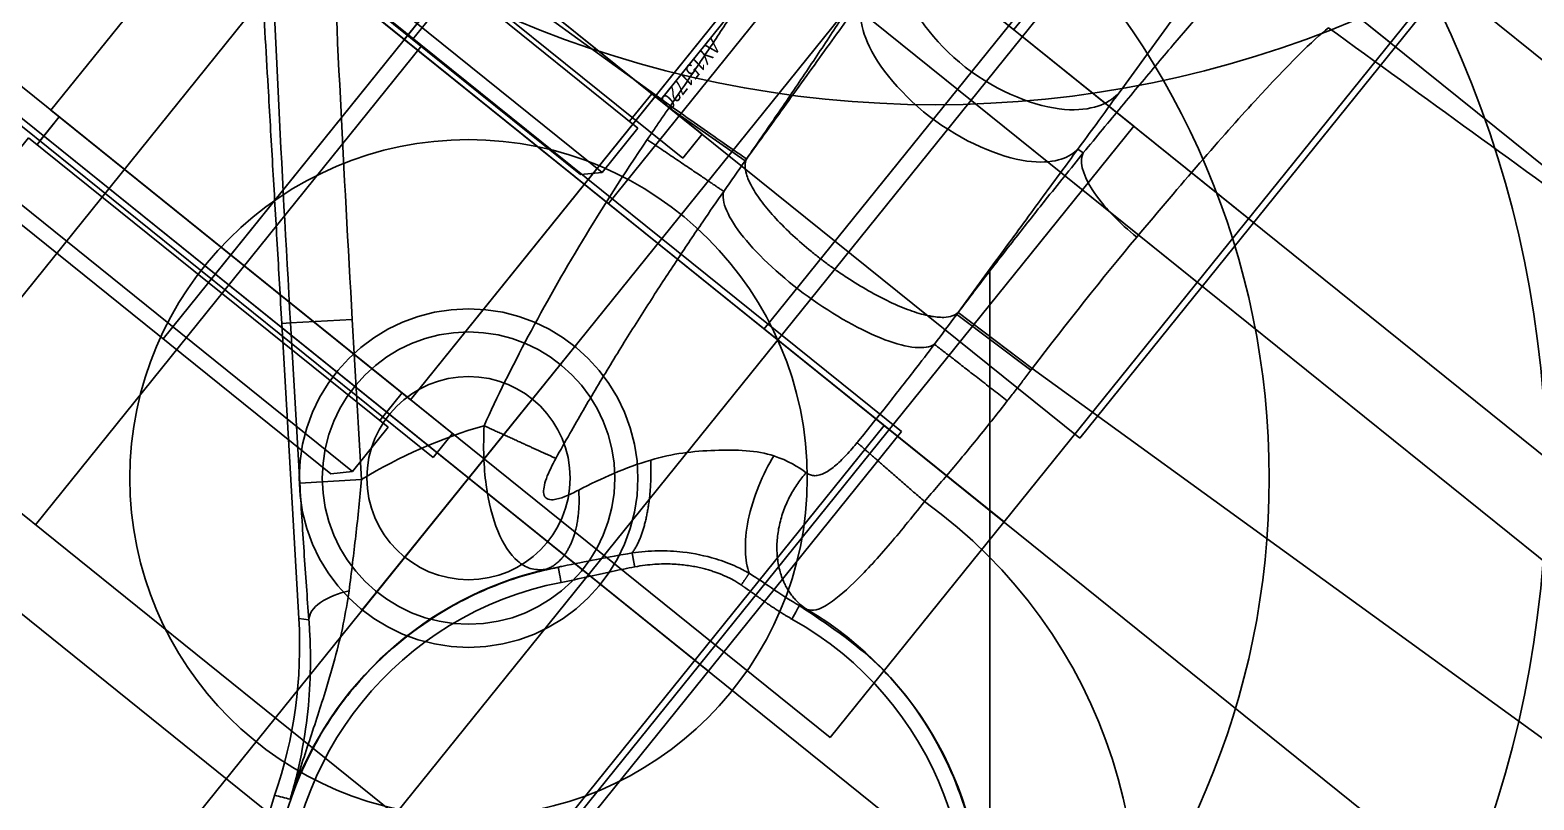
# Model space of a CAD drawing. Header units: millimetres. Extents: x 10462777 to 22643323, y 453826 to 1389191.
# Drawn here: x 11278593.96 to 11278642.8, y 585169.54 to 585194.56 of the extents above; entities that cross this region are included whole.
import ezdxf

# ---------------------------------------------------------------- set-up
doc = ezdxf.new("R2010")
doc.units = ezdxf.units.MM
doc.header["$LTSCALE"] = 200
doc.header["$MEASUREMENT"] = 0
for name, pattern in [('CENTER', [2, 1.25, -0.25, 0.25, -0.25]), ('HIDDEN', [3.75, 2.5, -1.25]), ('PHANTOM', [2.5, 1.25, -0.25, 0.25, -0.25, 0.25, -0.25])]:
    doc.linetypes.add(name, pattern=pattern)
doc.layers.get('0').update_dxf_attribs({"linetype": 'CONTINUOUS'})
for name, color, linetype in [('1', 1, 'CENTER'), ('1 Center', 1, 'CENTER'), ('5', 4, 'CONTINUOUS'), ('CENTER', 1, 'CONTINUOUS'), ('CL', 3, 'CONTINUOUS'), ('DR1501-002-005-002', 7, 'CONTINUOUS'), ('HL', 2, 'HIDDEN')]:
    doc.layers.add(name, color=color, linetype=linetype)
doc.layers.add('LAYOUT', color=8, linetype='CONTINUOUS', lineweight=25)
doc.styles.get("Standard").update_dxf_attribs({"font": 'SYMBOL'})

# ---------------------------------------------------------------- blocks, each defined once
blk = doc.blocks.new('A$C0CF62632')
at = {"layer": '1 Center', "ltscale": 0.5}
blk.add_line((490.876, 915.186), (490.876, 0), dxfattribs=at)
blk = doc.blocks.new('A$C321A0869')
at = {"layer": '1', "color": 155, "linetype": 'Continuous'}
for p, q in [((90.507, 206.072), (90.507, 236.687)), ((90.717, 203.81), (90.5, 203.81)), ((78.967, 197.167), (73.279, 197.167)), ((78.968, 197.093), (78.967, 197.167)), ((81.982, 197.15), (78.968, 197.092)), ((93.488, 197.092), (90.474, 197.15)), ((90.476, 197.225), (93.489, 197.167)), ((93.489, 197.167), (93.488, 197.093)), ((122.569, 197.167), (93.489, 197.167)), ((73.129, 184.212), (74.685, 185.486)), ((74.685, 185.486), (77.985, 181.453)), ((72.91, 184.033), (73.129, 184.212)), ((76.429, 180.18), (73.129, 184.212)), ((72.91, 184.033), (78.989, 176.603)), ((76.429, 180.18), (77.985, 181.453)), ((78.989, 176.603), (79.278, 176.758))]:
    blk.add_line(p, q, dxfattribs=at)
at = {"layer": '1', "color": 155, "linetype": 'Continuous', "extrusion": (0, 0, -1)}
for radius, start, end in [(16.578, 89.7427, 162.6756), (11.551, 84.5765, 207.3008), (16.578, 22.7782, 37.8291), (11.551, 343.1248, 40.7677), (12.072, 207.5195, 342.906)]:
    blk.add_arc((-93.27, 175.035), radius, start, end, dxfattribs=at)
at = {"layer": '1', "color": 155, "linetype": 'Continuous'}
blk.add_arc((93.27, 175.035), 11.035, 137.0395, 96.8267, dxfattribs=at)
for points in [[(117.789, 216.648), (110.165, 216.648), (102.542, 216.648), (94.919, 216.648)], [(91.758, 214.807), (91.715, 214.628), (91.629, 214.191), (91.494, 213.291), (91.357, 212.167), (91.221, 210.833), (91.087, 209.309), (90.957, 207.616), (90.832, 205.773), (90.755, 204.477), (90.717, 203.81)], [(94.77, 211.778), (102.47, 211.778), (110.171, 211.778), (117.871, 211.778)], [(93.489, 197.167), (93.532, 199.025), (93.613, 200.883), (93.729, 202.613)], [(79.001, 195.838), (78.997, 195.976), (78.988, 196.252), (78.977, 196.67), (78.971, 196.951), (78.968, 197.093)], [(81.981, 197.221), (81.981, 197.197), (81.981, 197.174), (81.981, 197.15)], [(81.981, 197.15), (81.986, 196.746), (81.993, 196.342), (82.001, 195.937)], [(90.455, 195.937), (90.463, 196.342), (90.469, 196.746), (90.474, 197.15)], [(90.474, 197.15), (90.474, 197.174), (90.474, 197.197), (90.474, 197.221)], [(93.488, 197.093), (93.485, 196.951), (93.479, 196.67), (93.468, 196.252), (93.459, 195.976), (93.455, 195.838)], [(65.668, 196.693), (68.636, 192.929), (71.649, 189.197), (74.685, 185.486)], [(80.176, 185.202), (79.969, 186.213), (79.607, 188.348), (79.202, 191.88), (79.05, 194.479), (79.001, 195.838)], [(93.196, 191.613), (93.237, 192.063), (93.311, 192.977), (93.397, 194.381), (93.438, 195.348), (93.455, 195.838)], [(73.129, 184.212), (69.903, 188.156), (66.715, 192.118), (64.089, 195.448)], [(89.541, 190.113), (89.226, 190.123), (88.826, 190.083), (88.37, 189.939)], [(85.213, 187.48), (84.694, 186.797), (84.262, 186.062), (83.894, 185.316)], [(91.899, 186.491), (91.277, 186.416), (90.636, 186.427), (89.963, 186.381)], [(92.178, 186.534), (92.085, 186.52), (91.992, 186.505), (91.899, 186.49)], [(91.958, 185.991), (91.931, 186.222), (91.901, 186.482), (91.899, 186.491)], [(89.976, 185.92), (89.956, 185.92), (89.916, 185.918), (89.848, 185.914), (89.772, 185.908), (89.688, 185.898), (89.596, 185.886), (89.497, 185.87), (89.388, 185.849), (89.271, 185.823), (89.145, 185.791), (89.01, 185.752), (88.865, 185.705), (88.71, 185.649), (88.543, 185.581), (88.366, 185.5), (88.176, 185.404), (87.975, 185.291), (87.762, 185.157), (87.54, 185), (87.309, 184.819), (87.072, 184.61), (86.911, 184.45), (86.83, 184.365)], [(86.83, 184.365), (86.667, 184.193), (86.333, 183.825), (85.787, 183.204), (85.399, 182.773), (85.195, 182.555)], [(84.827, 182.898), (84.725, 182.791), (84.623, 182.684), (84.522, 182.578)], [(84.935, 183.017), (84.899, 182.977), (84.863, 182.937), (84.827, 182.898)], [(85.195, 182.555), (85.006, 182.731), (84.833, 182.892), (84.827, 182.898)], [(79.278, 176.758), (79.045, 177.033), (78.574, 177.59), (77.85, 178.456), (77.128, 179.328), (76.66, 179.897), (76.429, 180.18)], [(78.989, 176.603), (80.237, 175.077), (81.152, 173.371), (81.731, 171.486)], [(82.216, 171.682), (82.054, 171.617), (81.893, 171.552), (81.731, 171.486)]]:
    blk.add_open_spline(points, degree=3, dxfattribs=at)
for points, degree, knots in [([(93.729, 202.613), (93.879, 204.84), (94.053, 206.855), (94.414, 210.027), (94.599, 211.181), (94.77, 211.778)], 3, [0, 0, 0, 0, 0.5, 0.5, 1, 1, 1, 1]), ([(90.507, 206.072), (90.462, 205.671), (90.228, 205.158), (88.823, 204.205), (87.569, 203.81), (84.886, 203.81), (83.632, 204.206), (82.228, 205.158), (81.994, 205.671), (81.949, 206.072)], 3, [0, 0, 0, 0, 0.25, 0.25, 0.5, 0.5, 0.75, 0.75, 1, 1, 1, 1]), ([(90.5, 203.81), (90.502, 204.143), (90.506, 204.912), (90.506, 205.652), (90.507, 206.072)], 3, [0, 0, 0, 0, 0.432935, 1, 1, 1, 1]), ([(81.98, 197.225), (81.967, 197.811), (81.942, 198.966), (81.886, 200.658), (81.82, 202.276), (81.765, 203.303), (81.739, 203.81)], 3, [0, 0, 0, 0, 0.26076, 0.514336, 0.76076, 1, 1, 1, 1]), ([(81.956, 203.81), (82.001, 203.459), (82.234, 203.01), (83.636, 202.177), (84.889, 201.831), (87.567, 201.831), (88.82, 202.177), (90.222, 203.01), (90.455, 203.459), (90.5, 203.81)], 3, [0, 0, 0, 0, 0.25, 0.25, 0.5, 0.5, 0.75, 0.75, 1, 1, 1, 1]), ([(81.956, 203.81), (81.96, 203.117), (81.967, 201.679), (81.976, 199.477), (81.98, 197.963), (81.981, 197.221)], 3, [0, 0, 0, 0, 0.332217, 0.675766, 1, 1, 1, 1]), ([(90.474, 197.221), (90.477, 198.011), (90.481, 199.559), (90.489, 201.76), (90.496, 203.136), (90.5, 203.81)], 3, [0, 0, 0, 0, 0.347445, 0.680797, 1, 1, 1, 1]), ([(90.717, 203.81), (90.7, 203.481), (90.665, 202.832), (90.623, 201.93), (90.589, 201.121), (90.551, 200.103), (90.518, 199.06), (90.491, 197.999), (90.481, 197.48), (90.476, 197.225)], 3, [0, 0, 0, 0, 0.155836, 0.307398, 0.418147, 0.526375, 0.769316, 0.886196, 1, 1, 1, 1]), ([(90.717, 203.81), (90.743, 203.553), (91.061, 203.247), (92.233, 202.785), (93.04, 202.646), (93.729, 202.613)], 3, [0, 0, 0, 0, 0.5, 0.5, 1, 1, 1, 1]), ([(78.727, 202.613), (78.755, 202.192), (78.81, 201.3), (78.878, 199.91), (78.931, 198.515), (78.957, 197.597), (78.967, 197.167)], 3, [0, 0, 0, 0, 0.243524, 0.506037, 0.768426, 1, 1, 1, 1]), ([(78.967, 197.167), (79.657, 197.18), (80.458, 197.196), (81.624, 197.218), (81.944, 197.224), (81.98, 197.225)], 3, [0, 0, 0, 0, 0.5, 0.5, 1, 1, 1, 1]), ([(81.981, 197.221), (82.005, 197.091), (82.151, 196.874), (82.634, 196.588), (83.191, 196.379), (83.881, 196.209), (84.654, 196.088), (85.321, 196.031), (85.847, 196.01), (86.228, 196.005), (86.609, 196.01), (87.135, 196.031), (87.803, 196.088), (88.575, 196.209), (89.265, 196.379), (89.822, 196.588), (90.305, 196.874), (90.45, 197.091), (90.474, 197.221), (90.474, 197.221)], 3, [0, 0, 0, 0, 0.108465, 0.17372, 0.238976, 0.304231, 0.369487, 0.434742, 0.46737, 0.499997, 0.532625, 0.565253, 0.630508, 0.695763, 0.761019, 0.826274, 0.89153, 0.999995, 1, 1, 1, 1]), ([(90.476, 197.225), (90.476, 197.217), (90.475, 197.2), (90.475, 197.175), (90.474, 197.158), (90.474, 197.15)], 3, [0, 0, 0, 0, 0.332845, 0.666423, 1, 1, 1, 1]), ([(82.688, 185.712), (82.651, 186.018), (82.547, 186.901), (82.402, 188.354), (82.265, 190.051), (82.159, 191.69), (82.083, 193.248), (82.032, 194.654), (82.009, 195.539), (82.001, 195.937)], 3, [0, 0, 0, 0, 0.090727, 0.261467, 0.428327, 0.589125, 0.741675, 0.883772, 1, 1, 1, 1]), ([(90.455, 195.937), (90.343, 195.623), (89.839, 195.324), (88.296, 194.902), (87.264, 194.782), (85.192, 194.782), (84.16, 194.902), (82.617, 195.324), (82.113, 195.623), (82.001, 195.937)], 3, [0, 0, 0, 0, 0.25, 0.25, 0.5, 0.5, 0.75, 0.75, 1, 1, 1, 1]), ([(90.455, 195.937), (90.447, 195.58), (90.427, 194.76), (90.381, 193.43), (90.334, 192.433), (90.304, 191.899), (90.303, 191.875)], 3, [0, 0, 0, 0, 0.263693, 0.604709, 0.982428, 1, 1, 1, 1]), ([(72.91, 184.033), (72.365, 184.699), (71.272, 186.034), (69.641, 188.028), (67.795, 190.285), (66.166, 192.275), (64.76, 193.994), (64.106, 194.794), (63.778, 195.194)], 3, [0, 0, 0, 0, 0.172639, 0.346283, 0.520263, 0.76877, 0.884378, 1, 1, 1, 1]), ([(90.303, 191.875), (90.298, 191.794), (90.286, 191.612), (90.259, 191.339), (90.218, 191.066), (90.165, 190.817), (90.097, 190.598), (90.013, 190.415), (89.913, 190.272), (89.796, 190.172), (89.671, 190.12), (89.582, 190.112), (89.541, 190.113)], 3, [0, 0, 0, 0, 0.081789, 0.183685, 0.285414, 0.387121, 0.489471, 0.592749, 0.697109, 0.802958, 0.910635, 1, 1, 1, 1]), ([(93.196, 191.613), (93.182, 191.285), (93.157, 190.648), (93.072, 189.421), (92.912, 188.043), (92.668, 187.1), (92.415, 186.649), (92.26, 186.574), (92.178, 186.534)], 3, [0, 0, 0, 0, 0.126108, 0.24492, 0.490923, 0.741624, 0.86479, 1, 1, 1, 1]), ([(88.37, 189.939), (87.822, 189.766), (87.254, 189.379), (86.173, 188.539), (85.653, 188.058), (85.213, 187.48)], 3, [0, 0, 0, 0, 0.5, 0.5, 1, 1, 1, 1]), ([(89.963, 186.381), (89.629, 186.602), (89.23, 187.088), (88.61, 188.446), (88.415, 189.275), (88.37, 189.939)], 3, [0, 0, 0, 0, 0.5, 0.5, 1, 1, 1, 1]), ([(84.827, 182.898), (84.605, 182.647), (84.16, 182.144), (83.579, 181.32), (83.067, 180.453), (82.204, 178.642), (81.665, 176.301), (81.806, 172.299), (83.858, 167.144), (90.435, 162.831), (97.026, 163.671), (100.164, 165.731), (101.795, 167.163), (103.324, 169.075), (104.573, 172.063), (104.955, 175.281), (104.438, 178.48), (103.063, 181.413), (100.935, 183.86), (98.22, 185.612), (95.116, 186.614), (92.972, 186.532), (91.899, 186.49)], 3, [0, 0, 0, 0, 0.015749, 0.031496, 0.047242, 0.062989, 0.125674, 0.15723, 0.250571, 0.37404, 0.497508, 0.536202, 0.549336, 0.59941, 0.649484, 0.699558, 0.749631, 0.799705, 0.849779, 0.899853, 0.949926, 1, 1, 1, 1]), ([(89.963, 186.381), (89.809, 186.361), (89.419, 186.311), (88.686, 186.101), (87.886, 185.738), (87.113, 185.241), (86.704, 184.871), (86.496, 184.683)], 3, [0, 0, 0, 0, 0.118976, 0.30207, 0.578785, 0.785731, 1, 1, 1, 1]), ([(83.894, 185.316), (83.816, 185.165), (83.673, 184.886), (83.45, 184.594), (83.236, 184.453), (83.043, 184.526), (82.911, 184.74), (82.77, 185.133), (82.722, 185.471), (82.688, 185.712)], 3, [0, 0, 0, 0, 0.206087, 0.37929, 0.480391, 0.564515, 0.647934, 0.7497, 1, 1, 1, 1]), ([(91.958, 185.991), (91.533, 185.942), (90.981, 185.931), (90.812, 185.928), (90.155, 185.925), (89.976, 185.92)], 2, [0, 0, 0, 0.5, 0.5, 0.75, 1, 1, 1]), ([(84.522, 182.578), (84.396, 182.481), (84.154, 182.296), (83.531, 182.242), (82.593, 182.575), (81.542, 183.458), (80.74, 184.381), (80.367, 184.924), (80.176, 185.202)], 3, [0, 0, 0, 0, 0.147286, 0.281976, 0.522382, 0.751835, 0.872529, 1, 1, 1, 1]), ([(86.496, 184.683), (86.227, 184.402), (85.7, 183.852), (85.186, 183.291), (84.935, 183.017)], 3, [0, 0, 0, 0, 0.511248, 1, 1, 1, 1]), ([(77.985, 181.453), (78.139, 181.19), (78.453, 180.657), (78.907, 179.864), (79.355, 179.066), (79.637, 178.55), (79.783, 178.285)], 3, [0, 0, 0, 0, 0.243773, 0.494256, 0.740125, 1, 1, 1, 1]), ([(79.278, 176.758), (79.171, 176.908), (79.159, 177.152), (79.354, 177.714), (79.555, 178.023), (79.783, 178.285)], 3, [0, 0, 0, 0, 0.5, 0.5, 1, 1, 1, 1]), ([(79.783, 178.285), (79.948, 177.958), (80.296, 177.273), (80.726, 176.192), (81.191, 174.881), (81.672, 173.363), (82.034, 172.244), (82.216, 171.682)], 3, [0, 0, 0, 0, 0.14805, 0.310643, 0.487571, 0.742096, 1, 1, 1, 1]), ([(79.278, 176.758), (79.411, 176.599), (79.711, 176.239), (80.282, 175.476), (80.965, 174.428), (81.525, 173.365), (81.94, 172.433), (82.122, 171.937), (82.216, 171.682)], 3, [0, 0, 0, 0, 0.088543, 0.199866, 0.431226, 0.69685, 0.843594, 1, 1, 1, 1])]:
    blk.add_open_spline(points, degree=degree, knots=knots, dxfattribs=at)
for points, weights in [([(81.98, 197.225), (81.98, 197.2), (81.981, 197.175), (81.981, 197.15)], [1, 0.999999996735, 0.999999996735, 1]), ([(79.001, 195.838), (80.633, 195.892), (81.835, 195.932), (82.001, 195.937)], [1.13677558474, 0.947225668207, 0.954691017185, 1.15917163168]), ([(90.455, 195.937), (90.621, 195.932), (91.823, 195.892), (93.455, 195.838)], [1.1591709259, 0.954689924205, 0.947225807744, 1.13677857652]), ([(90.303, 191.875), (90.678, 191.841), (91.782, 191.741), (93.196, 191.613)], [1.14770649688, 0.975302150136, 0.953821727209, 1.08326522809]), ([(89.541, 190.113), (89.333, 188.028), (90.515, 186.423), (92.178, 186.534)], [1.23815567575, 0.920614320795, 0.92061477475, 1.23815703762]), ([(86.496, 184.683), (86.511, 185.402), (86.02, 186.464), (85.213, 187.48)], [1.08268593101, 0.96184159346, 0.973456494195, 1.11753063321]), ([(89.976, 185.92), (89.97, 186.126), (89.966, 186.298), (89.963, 186.381)], [1.08868602368, 0.970433348421, 0.970437992289, 1.08869995528]), ([(80.176, 185.202), (81.244, 185.419), (82.148, 185.602), (82.688, 185.712)], [1.02002547872, 0.970417450114, 1.01297787363, 1.14770674927]), ([(83.894, 185.316), (84.698, 184.355), (84.975, 183.369), (84.608, 182.709)], [1.11753226196, 0.975984753309, 0.962289569232, 1.07644670973]), ([(86.83, 184.365), (86.684, 184.504), (86.557, 184.625), (86.496, 184.683)], [1.16389794695, 1.00153900661, 0.959805855055, 1.03869849229]), ([(84.608, 182.709), (84.582, 182.662), (84.553, 182.619), (84.522, 182.578)], [1.07644669542, 1.08549662296, 1.0953500632, 1.10600701616])]:
    blk.add_rational_spline(points, weights, degree=3, dxfattribs=at)
blk = doc.blocks.new('A$C3D036A4C')
at = {"layer": 'CL'}
for p, q in [((20, 8.5), (20, 81.5)), ((85, 26), (85, 64)), ((0, 45), (100, 45))]:
    blk.add_line(p, q, dxfattribs=at)
at = {"layer": 'DR1501-002-005-002'}
for p, q in [((5, 90), (95, 90)), ((0, 5), (0, 85)), ((60, 26), (60, 64)), ((60, 64), (100, 64)), ((60, 55), (100, 55)), ((60, 35), (100, 35))]:
    blk.add_line(p, q, dxfattribs=at)
at = {"layer": 'HL'}
for p, q in [((77.5, 55), (77.5, 64)), ((92.5, 55), (92.5, 64))]:
    blk.add_line(p, q, dxfattribs=at)
blk = doc.blocks.new('A$C148D47CC')
at = {"layer": '5'}
blk.add_line((82.5, 0), (82.5, 20), dxfattribs=at)
at = {"layer": 'CL'}
for p, q in [((90, 0), (90, 20)), ((10, 4.5), (10, 15.5)), ((0, 10), (175, 10))]:
    blk.add_line(p, q, dxfattribs=at)
at = {"layer": 'DR1501-002-005-002'}
for p, q in [((0, 0), (0, 20)), ((0, 20), (175, 20)), ((20, 0), (20, 20)), ((75, 0), (75, 20)), ((0, 0), (175, 0))]:
    blk.add_line(p, q, dxfattribs=at)
blk.add_circle((10, 10), 3.3, dxfattribs=at)
at = {"layer": 'HL'}
blk.add_line((81.5, 0), (81.5, 20), dxfattribs=at)
blk.add_circle((10, 10), 5.5, dxfattribs=at)
blk = doc.blocks.new('A$C69DB7109')
at = {"layer": '5'}
blk.add_line((7.5, -55), (7.5, -35), dxfattribs=at)
at = {"layer": 'CL'}
for p, q in [((15, -55), (15, -35)), ((-10, -45), (130, -45))]:
    blk.add_line(p, q, dxfattribs=at)
at = {"layer": 'DR1501-002-005-002'}
for p, q in [((0, 0), (125, 0)), ((-5, -35), (-5, -5)), ((-5, -35), (30, -35)), ((0, -55), (0, -35))]:
    blk.add_line(p, q, dxfattribs=at)
at = {"layer": 'HL'}
blk.add_line((6.5, -55), (6.5, -35), dxfattribs=at)
at = {"layer": 'DR1501-002-005-002', "oblique": 8, "width": 0.85}
blk.add_text('DU151720', height=0.5, rotation=90, dxfattribs=at).set_placement((7.313, -41.318))
blk = doc.blocks.new('A$C46232C3D')
at = {"layer": 'CENTER'}
for p, q in [((3.5, 7.5), (2.35, 7.5)), ((41.5, 7.5), (42.65, 7.5))]:
    blk.add_line(p, q, dxfattribs=at)
at = {"layer": 'CL'}
for p, q in [((22.5, 15), (22.5, 0)), ((0, 7.5), (45, 7.5))]:
    blk.add_line(p, q, dxfattribs=at)
at = {"layer": 'DR1501-002-005-002'}
for p, q in [((0.5, 15), (0, 14.5)), ((2.35, 15), (0.5, 15)), ((0.5, 15), (0.5, 0)), ((2.35, 0), (2.35, 15)), ((41.5, 15), (3.5, 15)), ((3.5, 15), (3.5, 0)), ((3.5, 15), (3.5, 0)), ((41.5, 15), (41.5, 0)), ((41.5, 15), (41.5, 0)), ((44.5, 15), (42.65, 15)), ((42.65, 0), (42.65, 15)), ((45, 14.5), (44.5, 15)), ((44.5, 0), (44.5, 15)), ((0, 14.5), (0, 0.5)), ((3.5, 14.65), (2.35, 14.65)), ((41.5, 14.65), (42.65, 14.65)), ((45, 0.5), (45, 14.5)), ((0, 0.5), (0.5, 0)), ((44.5, 0), (45, 0.5)), ((3.5, 0.35), (2.35, 0.35)), ((41.5, 0.35), (42.65, 0.35)), ((0.5, 0), (2.35, 0)), ((3.5, 0), (41.5, 0)), ((42.65, 0), (44.5, 0))]:
    blk.add_line(p, q, dxfattribs=at)
blk = doc.blocks.new('A$C212748E0')
at = {"layer": 'CENTER'}
blk.add_line((9.25, 1), (9.25, 0), dxfattribs=at)
at = {"layer": 'DR1501-002-005-002'}
for p, q in [((0, 1), (19.823, 1)), ((0, 0), (0, 1)), ((2.1, 1), (2.1, 0)), ((16.4, 1), (16.4, 0)), ((19.823, 1), (19.823, 0)), ((19.823, 0), (0, 0))]:
    blk.add_line(p, q, dxfattribs=at)
blk = doc.blocks.new('A$C1D410D33')
at = {"layer": 'DR1501-002-005-002', "rotation": 90}
blk.add_blockref('A$C46232C3D', (16.75, 0), dxfattribs=at)
at = {"layer": 'DR1501-002-005-002'}
for p in [(0, 41.5), (0, 2.5)]:
    blk.add_blockref('A$C212748E0', p, dxfattribs=at)
blk = doc.blocks.new('A$C4F800965')
at = {"layer": 'CL'}
for p, q in [((35, 70), (35, 0)), ((0, 35), (70, 35))]:
    blk.add_line(p, q, dxfattribs=at)
blk.add_circle((35, 35), 26, dxfattribs=at)
at = {"layer": 'DR1501-002-005-002'}
blk.add_circle((35, 35), 35, dxfattribs=at)
at = {"layer": 'HL'}
for radius in [11, 4.75]:
    blk.add_circle((35, 35), radius, dxfattribs=at)
blk = doc.blocks.new('A$C59BF75ED')
at = {"layer": 'CL'}
blk.add_line((30, 45), (230, 45), dxfattribs=at)
at = {"layer": 'DR1501-002-005-002'}
for name, p in [('A$C3D036A4C', (30, 0)), ('A$C69DB7109', (100, 90)), ('A$C4F800965', (0, 10)), ('A$C1D410D33', (105.75, 22.5)), ('A$C148D47CC', (25, 35))]:
    blk.add_blockref(name, p, dxfattribs=at)
blk = doc.blocks.new('A$C01323151')
at = {"layer": 'DR1501-002-005-002', "rotation": 90.00000000000004}
blk.add_blockref('A$C59BF75ED', (444.4, 152.367), dxfattribs=at)
blk = doc.blocks.new('A$C6B1410A9')
at = {"layer": 'DR1501-002-005-002', "rotation": 90.00000000000004}
for p in [(124.4, 149.992), (414.4, 149.992)]:
    blk.add_blockref('A$C59BF75ED', p, dxfattribs=at)
blk = doc.blocks.new('A$C256B494F')
at = {"layer": 'DR1501-002-005-002', "rotation": 90.00000000000004}
blk.add_blockref('A$C59BF75ED', (468.432, 219.009, -10.028), dxfattribs=at)
blk = doc.blocks.new('A$C1F8A417F')
at = {"ltscale": 10}
for name, p in [('A$C256B494F', (1576.882, 789.024, 10.028)), ('A$C6B1410A9', (1650.716, 788.607)), ('A$C01323151', (1633.375, 786.022))]:
    blk.add_blockref(name, p, dxfattribs=at)
at = {"layer": 'DR1501-002-005-002'}
blk.add_blockref('A$C321A0869', (1664.775, 743.024), dxfattribs=at)
blk = doc.blocks.new('A$C7DA30AB0')
at = {"layer": 'LAYOUT', "color": 6, "linetype": 'PHANTOM'}
blk.add_circle((3030.448, 3025.987, 0), 2693.021, dxfattribs=at)

msp = doc.modelspace()

# ---------------------------------------------------------------- block references
at = {"ltscale": 10, "rotation": 180}
msp.add_blockref('A$C0CF62632', (11279116.00281, 585526.88814, 0), dxfattribs=at)

# ---------------------------------------------------------------- next in the draw order: block references
at = {"ltscale": 10, "rotation": 324.019764306913}
msp.add_blockref('A$C1F8A417F', (11276651.31599, 585455.73383, 0), dxfattribs=at)

# ---------------------------------------------------------------- next in the draw order: block references
at = {"ltscale": 10, "rotation": 51.1429793073033}
msp.add_blockref('A$C1F8A417F', (11278165.47006, 582967.95012, 0), dxfattribs=at)

# ---------------------------------------------------------------- next in the draw order: block references
at = {"ltscale": 10}
msp.add_blockref('A$C7DA30AB0', (11276684.40366, 580408.4363, 0), dxfattribs=at)

doc.saveas('drawing.dxf')
